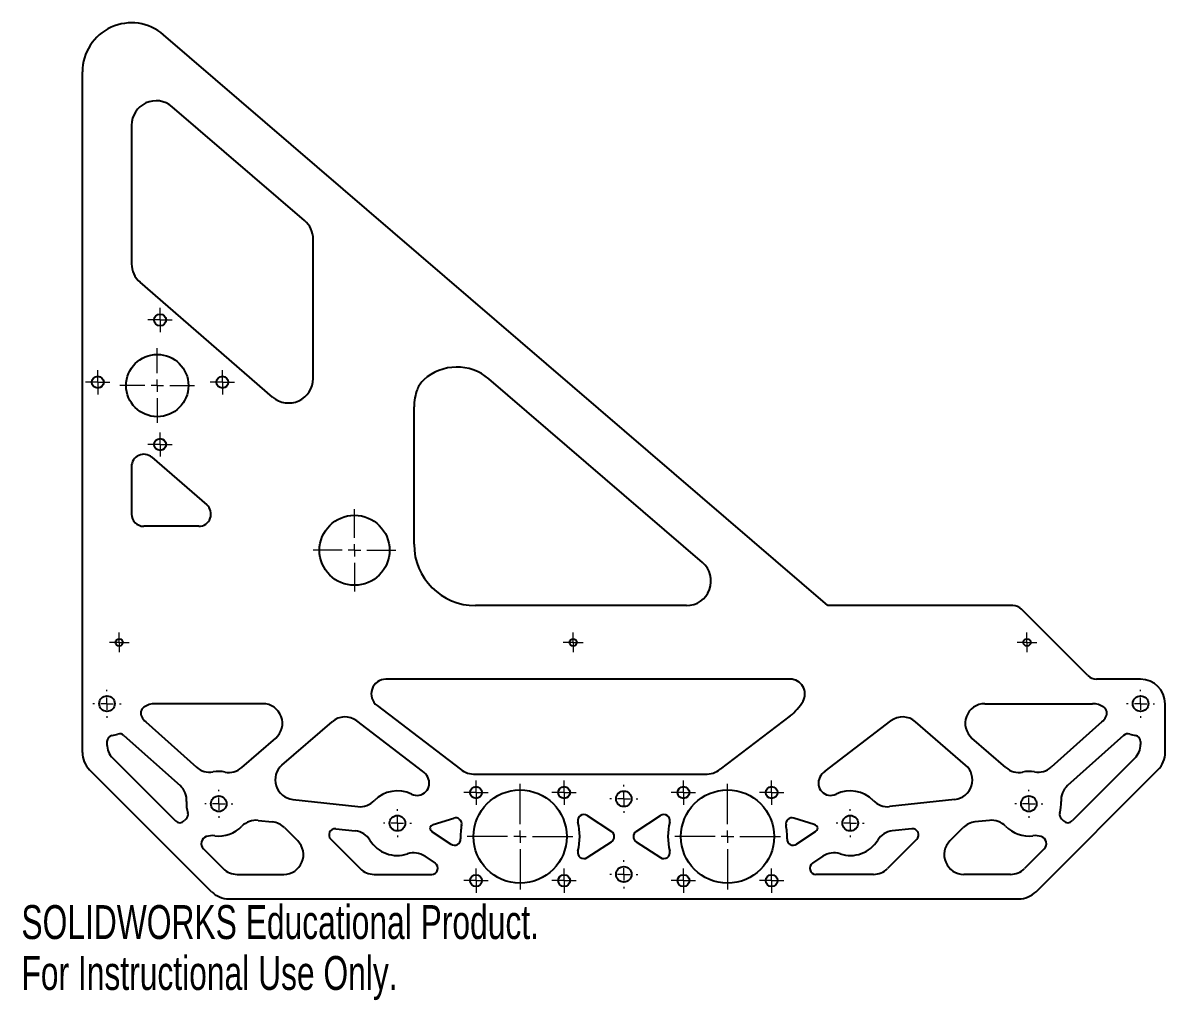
# Model space of a CAD drawing. Header units: millimetres. Extents: x 1 to 765, y 0 to 775.
# Drawn here: x 0.6 to 466.2, y -0.2 to 398.5 of the extents above; entities that cross this region are included whole.
import ezdxf

# ---------------------------------------------------------------- set-up
doc = ezdxf.new("R2010")
doc.units = ezdxf.units.MM
doc.styles.add('SLDTEXTSTYLE0', font='TXT', dxfattribs={"width": 0.7})

# ---------------------------------------------------------------- blocks, each defined once
blk = doc.blocks.new('SW_CENTERMARKSYMBOL_37')
at = {"color": 0, "linetype": 'Continuous', "lineweight": 0}
for p, q in [((0, 5.08), (0, 5.715)), ((-5.08, 0), (-5.715, 0)), ((0, 0), (-2.54, 0)), ((0, 0), (0, 2.54)), ((0, 0), (0, -2.54)), ((0, 0), (2.54, 0)), ((5.08, 0), (5.715, 0)), ((0, -5.08), (0, -5.715))]:
    blk.add_line(p, q, dxfattribs=at)
blk = doc.blocks.new('SW_CENTERMARKSYMBOL_38')
at = {"color": 0, "linetype": 'Continuous', "lineweight": 0}
for p, q in [((0, 5.08), (0, 5.715)), ((-5.08, 0), (-5.715, 0)), ((0, 0), (-2.54, 0)), ((0, 0), (0, 2.54)), ((0, 0), (0, -2.54)), ((0, 0), (2.54, 0)), ((5.08, 0), (5.715, 0)), ((0, -5.08), (0, -5.715))]:
    blk.add_line(p, q, dxfattribs=at)
blk = doc.blocks.new('SW_CENTERMARKSYMBOL_39')
at = {"color": 0, "linetype": 'Continuous', "lineweight": 0}
for p, q in [((0, 5.08), (0, 5.715)), ((-5.08, 0), (-5.715, 0)), ((0, 0), (-2.54, 0)), ((0, 0), (0, 2.54)), ((0, 0), (0, -2.54)), ((0, 0), (2.54, 0)), ((5.08, 0), (5.715, 0)), ((0, -5.08), (0, -5.715))]:
    blk.add_line(p, q, dxfattribs=at)
blk = doc.blocks.new('SW_CENTERMARKSYMBOL_40')
at = {"color": 0, "linetype": 'Continuous', "lineweight": 0}
for p, q in [((0, 5.08), (0, 5.715)), ((-5.08, 0), (-5.715, 0)), ((0, 0), (-2.54, 0)), ((0, 0), (0, 2.54)), ((0, 0), (0, -2.54)), ((0, 0), (2.54, 0)), ((5.08, 0), (5.715, 0)), ((0, -5.08), (0, -5.715))]:
    blk.add_line(p, q, dxfattribs=at)
blk = doc.blocks.new('SW_CENTERMARKSYMBOL_41')
at = {"color": 0, "linetype": 'Continuous', "lineweight": 0}
for p, q in [((0, 5.08), (0, 5.715)), ((-5.08, 0), (-5.715, 0)), ((0, 0), (-2.54, 0)), ((0, 0), (0, 2.54)), ((0, 0), (0, -2.54)), ((0, 0), (2.54, 0)), ((5.08, 0), (5.715, 0)), ((0, -5.08), (0, -5.715))]:
    blk.add_line(p, q, dxfattribs=at)
blk = doc.blocks.new('SW_CENTERMARKSYMBOL_42')
at = {"color": 0, "linetype": 'Continuous', "lineweight": 0}
for p, q in [((0, 5.08), (0, 5.715)), ((-5.08, 0), (-5.715, 0)), ((0, 0), (-2.54, 0)), ((0, 0), (0, 2.54)), ((0, 0), (0, -2.54)), ((0, 0), (2.54, 0)), ((5.08, 0), (5.715, 0)), ((0, -5.08), (0, -5.715))]:
    blk.add_line(p, q, dxfattribs=at)
blk = doc.blocks.new('SW_CENTERMARKSYMBOL_43')
at = {"color": 0, "linetype": 'Continuous', "lineweight": 0}
for p, q in [((0, 5.08), (0, 5.715)), ((-5.08, 0), (-5.715, 0)), ((0, 0), (-2.54, 0)), ((0, 0), (0, 2.54)), ((0, 0), (0, -2.54)), ((0, 0), (2.54, 0)), ((5.08, 0), (5.715, 0)), ((0, -5.08), (0, -5.715))]:
    blk.add_line(p, q, dxfattribs=at)
blk = doc.blocks.new('SW_CENTERMARKSYMBOL_44')
at = {"color": 0, "linetype": 'Continuous', "lineweight": 0}
for p, q in [((0, 5.08), (0, 5.715)), ((-5.08, 0), (-5.715, 0)), ((0, 0), (-2.54, 0)), ((0, 0), (0, 2.54)), ((0, 0), (0, -2.54)), ((0, 0), (2.54, 0)), ((5.08, 0), (5.715, 0)), ((0, -5.08), (0, -5.715))]:
    blk.add_line(p, q, dxfattribs=at)
blk = doc.blocks.new('SW_CENTERMARKSYMBOL_45')
at = {"color": 0, "linetype": 'Continuous', "lineweight": 0}
for p, q in [((0, 5.08), (0, 21.54)), ((-5.08, 0), (-21.54, 0)), ((0, 0), (-2.54, 0)), ((0, 0), (0, 2.54)), ((0, 0), (0, -2.54)), ((0, 0), (2.54, 0)), ((5.08, 0), (21.54, 0)), ((0, -5.08), (0, -21.54))]:
    blk.add_line(p, q, dxfattribs=at)
blk = doc.blocks.new('SW_CENTERMARKSYMBOL_46')
at = {"color": 0, "linetype": 'Continuous', "lineweight": 0}
for p, q in [((0, 5.08), (0, 21.54)), ((-5.08, 0), (-21.54, 0)), ((0, 0), (-2.54, 0)), ((0, 0), (0, 2.54)), ((0, 0), (0, -2.54)), ((0, 0), (2.54, 0)), ((5.08, 0), (21.54, 0)), ((0, -5.08), (0, -21.54))]:
    blk.add_line(p, q, dxfattribs=at)
blk = doc.blocks.new('SW_CENTERMARKSYMBOL_47')
at = {"color": 0, "linetype": 'Continuous', "lineweight": 0}
for p, q in [((0, 5.08), (0, 16.8275)), ((-5.08, 0), (-16.8275, 0)), ((0, 0), (-2.54, 0)), ((0, 0), (0, 2.54)), ((0, 0), (0, -2.54)), ((0, 0), (2.54, 0)), ((5.08, 0), (16.8275, 0)), ((0, -5.08), (0, -16.8275))]:
    blk.add_line(p, q, dxfattribs=at)
blk = doc.blocks.new('SW_CENTERMARKSYMBOL_48')
at = {"color": 0, "linetype": 'Continuous', "lineweight": 0}
for p, q in [((0, 2.54), (0, 4.953)), ((-2.54, 0), (-4.953, 0)), ((0, 0), (-2.54, 0)), ((0, 0), (0, 2.54)), ((0, 0), (0, -2.54)), ((0, 0), (2.54, 0)), ((2.54, 0), (4.953, 0)), ((0, -2.54), (0, -4.953))]:
    blk.add_line(p, q, dxfattribs=at)
blk = doc.blocks.new('SW_CENTERMARKSYMBOL_49')
at = {"color": 0, "linetype": 'Continuous', "lineweight": 0}
for p, q in [((0, 2.54), (0, 4.953)), ((-2.54, 0), (-4.953, 0)), ((0, 0), (-2.54, 0)), ((0, 0), (0, 2.54)), ((0, 0), (0, -2.54)), ((0, 0), (2.54, 0)), ((2.54, 0), (4.953, 0)), ((0, -2.54), (0, -4.953))]:
    blk.add_line(p, q, dxfattribs=at)
blk = doc.blocks.new('SW_CENTERMARKSYMBOL_50')
at = {"color": 0, "linetype": 'Continuous', "lineweight": 0}
for p, q in [((0, 2.54), (0, 4.953)), ((-2.54, 0), (-4.953, 0)), ((0, 0), (-2.54, 0)), ((0, 0), (0, 2.54)), ((0, 0), (0, -2.54)), ((0, 0), (2.54, 0)), ((2.54, 0), (4.953, 0)), ((0, -2.54), (0, -4.953))]:
    blk.add_line(p, q, dxfattribs=at)
blk = doc.blocks.new('SW_CENTERMARKSYMBOL_51')
at = {"color": 0, "linetype": 'Continuous', "lineweight": 0}
for p, q in [((0, 2.54), (0, 4.953)), ((-2.54, 0), (-4.953, 0)), ((0, 0), (-2.54, 0)), ((0, 0), (0, 2.54)), ((0, 0), (0, -2.54)), ((0, 0), (2.54, 0)), ((2.54, 0), (4.953, 0)), ((0, -2.54), (0, -4.953))]:
    blk.add_line(p, q, dxfattribs=at)
blk = doc.blocks.new('SW_CENTERMARKSYMBOL_52')
at = {"color": 0, "linetype": 'Continuous', "lineweight": 0}
for p, q in [((0, 2.54), (0, 4.953)), ((-2.54, 0), (-4.953, 0)), ((0, 0), (-2.54, 0)), ((0, 0), (0, 2.54)), ((0, 0), (0, -2.54)), ((0, 0), (2.54, 0)), ((2.54, 0), (4.953, 0)), ((0, -2.54), (0, -4.953))]:
    blk.add_line(p, q, dxfattribs=at)
blk = doc.blocks.new('SW_CENTERMARKSYMBOL_53')
at = {"color": 0, "linetype": 'Continuous', "lineweight": 0}
for p, q in [((0, 2.54), (0, 4.953)), ((-2.54, 0), (-4.953, 0)), ((0, 0), (-2.54, 0)), ((0, 0), (0, 2.54)), ((0, 0), (0, -2.54)), ((0, 0), (2.54, 0)), ((2.54, 0), (4.953, 0)), ((0, -2.54), (0, -4.953))]:
    blk.add_line(p, q, dxfattribs=at)
blk = doc.blocks.new('SW_CENTERMARKSYMBOL_54')
at = {"color": 0, "linetype": 'Continuous', "lineweight": 0}
for p, q in [((0, 2.54), (0, 4.953)), ((-2.54, 0), (-4.953, 0)), ((0, 0), (-2.54, 0)), ((0, 0), (0, 2.54)), ((0, 0), (0, -2.54)), ((0, 0), (2.54, 0)), ((2.54, 0), (4.953, 0)), ((0, -2.54), (0, -4.953))]:
    blk.add_line(p, q, dxfattribs=at)
blk = doc.blocks.new('SW_CENTERMARKSYMBOL_55')
at = {"color": 0, "linetype": 'Continuous', "lineweight": 0}
for p, q in [((0, 2.54), (0, 4.953)), ((-2.54, 0), (-4.953, 0)), ((0, 0), (-2.54, 0)), ((0, 0), (0, 2.54)), ((0, 0), (0, -2.54)), ((0, 0), (2.54, 0)), ((2.54, 0), (4.953, 0)), ((0, -2.54), (0, -4.953))]:
    blk.add_line(p, q, dxfattribs=at)
blk = doc.blocks.new('SW_CENTERMARKSYMBOL_56')
at = {"color": 0, "linetype": 'Continuous', "lineweight": 0}
for p, q in [((-2.54, 0), (-4.04, 0)), ((0, 0), (-2.54, 0)), ((0, 2.54), (0, 4.04)), ((0, 0), (0, 2.54)), ((0, 0), (0, -2.54)), ((0, 0), (2.54, 0)), ((2.54, 0), (4.04, 0)), ((0, -2.54), (0, -4.04))]:
    blk.add_line(p, q, dxfattribs=at)
blk = doc.blocks.new('SW_CENTERMARKSYMBOL_57')
at = {"color": 0, "linetype": 'Continuous', "lineweight": 0}
for p, q in [((-2.54, 0), (-4.04, 0)), ((0, 0), (-2.54, 0)), ((0, 2.54), (0, 4.04)), ((0, 0), (0, 2.54)), ((0, 0), (0, -2.54)), ((0, 0), (2.54, 0)), ((2.54, 0), (4.04, 0)), ((0, -2.54), (0, -4.04))]:
    blk.add_line(p, q, dxfattribs=at)
blk = doc.blocks.new('SW_CENTERMARKSYMBOL_58')
at = {"color": 0, "linetype": 'Continuous', "lineweight": 0}
for p, q in [((-2.54, 0), (-4.04, 0)), ((0, 0), (-2.54, 0)), ((0, 2.54), (0, 4.04)), ((0, 0), (0, 2.54)), ((0, 0), (0, -2.54)), ((0, 0), (2.54, 0)), ((2.54, 0), (4.04, 0)), ((0, -2.54), (0, -4.04))]:
    blk.add_line(p, q, dxfattribs=at)
blk = doc.blocks.new('SW_CENTERMARKSYMBOL_59')
at = {"color": 0, "linetype": 'Continuous', "lineweight": 0}
for p, q in [((0, 2.54), (0, 4.953)), ((-2.54, 0), (-4.953, 0)), ((0, 0), (-2.54, 0)), ((0, 0), (0, 2.54)), ((0, 0), (0, -2.54)), ((0, 0), (2.54, 0)), ((2.54, 0), (4.953, 0)), ((0, -2.54), (0, -4.953))]:
    blk.add_line(p, q, dxfattribs=at)
blk = doc.blocks.new('SW_CENTERMARKSYMBOL_60')
at = {"color": 0, "linetype": 'Continuous', "lineweight": 0}
for p, q in [((0, 2.54), (0, 4.953)), ((-2.54, 0), (-4.953, 0)), ((0, 0), (-2.54, 0)), ((0, 0), (0, 2.54)), ((0, 0), (0, -2.54)), ((0, 0), (2.54, 0)), ((2.54, 0), (4.953, 0)), ((0, -2.54), (0, -4.953))]:
    blk.add_line(p, q, dxfattribs=at)
blk = doc.blocks.new('SW_CENTERMARKSYMBOL_61')
at = {"color": 0, "linetype": 'Continuous', "lineweight": 0}
for p, q in [((0, 5.08), (0, 15.24)), ((-5.08, 0), (-15.24, 0)), ((0, 0), (-2.54, 0)), ((0, 0), (0, 2.54)), ((0, 0), (0, -2.54)), ((0, 0), (2.54, 0)), ((5.08, 0), (15.24, 0)), ((0, -5.08), (0, -15.24))]:
    blk.add_line(p, q, dxfattribs=at)
blk = doc.blocks.new('SW_CENTERMARKSYMBOL_62')
at = {"color": 0, "linetype": 'Continuous', "lineweight": 0}
for p, q in [((0, 2.54), (0, 4.953)), ((-2.54, 0), (-4.953, 0)), ((0, 0), (-2.54, 0)), ((0, 0), (0, 2.54)), ((0, 0), (0, -2.54)), ((0, 0), (2.54, 0)), ((2.54, 0), (4.953, 0)), ((0, -2.54), (0, -4.953))]:
    blk.add_line(p, q, dxfattribs=at)
blk = doc.blocks.new('SW_CENTERMARKSYMBOL_63')
at = {"color": 0, "linetype": 'Continuous', "lineweight": 0}
for p, q in [((0, 2.54), (0, 4.953)), ((-2.54, 0), (-4.953, 0)), ((0, 0), (-2.54, 0)), ((0, 0), (0, 2.54)), ((0, 0), (0, -2.54)), ((0, 0), (2.54, 0)), ((2.54, 0), (4.953, 0)), ((0, -2.54), (0, -4.953))]:
    blk.add_line(p, q, dxfattribs=at)

msp = doc.modelspace()

# ---------------------------------------------------------------- linework, layer by layer
at = {"color": 7, "linetype": 'Continuous', "lineweight": 25}
for p, q in [((328.74, 160.75), (57.93, 393.62)), ((24.89, 100.85), (24.89, 378.45)), ((115.45, 317.78), (61.41, 364.25)), ((44.89, 356.67), (44.89, 300.2)), ((118.93, 253.4), (118.93, 310.2)), ((102.38, 245.84), (48.35, 292.64)), ((277.62, 178.33), (190.54, 253.21)), ((160.06, 185.75), (160.06, 241.79)), ((53.17, 221.26), (75.53, 201.89)), ((44.89, 217.48), (44.89, 198.11)), ((72.26, 193.11), (49.89, 193.11)), ((271.1, 160.75), (185.06, 160.75)), ((404.14, 160.75), (328.74, 160.75)), ((434.75, 132.22), (407.67, 159.29)), ((313.38, 130.75), (148.6, 130.75)), ((456.21, 130.75), (438.28, 130.75)), ((98.42, 120.75), (54.5, 120.75)), ((144.95, 119.98), (178.97, 94)), ((392.69, 120.75), (436.6, 120.75)), ((466.21, 100.85), (466.21, 120.75)), ((50.68, 113.33), (71.34, 94.83)), ((106.22, 95.69), (126.61, 113.38)), ((163.46, 93.26), (136.71, 113.7)), ((313.35, 115.78), (284.84, 94)), ((327.64, 93.26), (354.39, 113.7)), ((384.89, 95.69), (364.49, 113.38)), ((440.42, 113.33), (419.77, 94.83)), ((41.81, 107.84), (64.66, 87.38)), ((449.29, 107.84), (426.44, 87.38)), ((34.89, 105.28), (34.89, 104.17)), ((89.8, 94.68), (103.66, 106.71)), ((401.3, 94.68), (387.44, 106.71)), ((456.21, 105.28), (456.21, 104.17)), ((37.24, 98.51), (62.82, 72.93)), ((453.87, 98.51), (428.28, 72.93)), ((77.52, 44.08), (27.82, 93.78)), ((413.58, 44.08), (463.28, 93.78)), ((185.04, 91.95), (278.77, 91.95)), ((110.59, 81.69), (137.19, 78.79)), ((380.51, 81.69), (353.91, 78.79)), ((230.63, 75.14), (240.54, 68.64)), ((250.57, 68.64), (260.48, 75.14)), ((67.18, 73.75), (66.36, 72.93)), ((96.53, 73.17), (102.41, 72.53)), ((107.2, 70.23), (112.62, 64.81)), ((167.9, 71.42), (176.22, 74.07)), ((323.2, 71.42), (314.88, 74.07)), ((378.48, 64.81), (383.91, 70.23)), ((394.58, 73.17), (388.7, 72.53)), ((423.92, 73.75), (424.75, 72.93)), ((126.1, 65.47), (138.07, 53.49)), ((128.14, 69.72), (136.11, 68.85)), ((167.49, 68.52), (175.11, 63.43)), ((323.61, 68.52), (315.99, 63.43)), ((365, 65.47), (353.03, 53.49)), ((362.96, 69.72), (354.99, 68.85)), ((74.17, 61.58), (82.25, 53.49)), ((230.63, 57.97), (240.54, 64.46)), ((250.57, 64.46), (260.48, 57.97)), ((416.94, 61.58), (408.85, 53.49)), ((164.39, 58.56), (168.63, 55.73)), ((326.71, 58.56), (322.47, 55.73)), ((87.91, 51.15), (106.96, 51.15)), ((143.73, 51.15), (167.24, 51.15)), ((347.37, 51.15), (323.86, 51.15)), ((403.2, 51.15), (384.14, 51.15)), ((84.59, 41.15), (406.51, 41.15))]:
    msp.add_line(p, q, dxfattribs=at)
for centre, radius in [((56.53, 277.27), 2.41), ((55.38, 250.5), 12.7), ((31.13, 251.87), 2.41), ((81.93, 251.87), 2.41), ((56.53, 226.47), 2.41), ((135.78, 183.32), 14.29), ((39.89, 145.75), 1.5), ((224.89, 145.75), 1.5), ((409.89, 145.75), 1.5), ((34.89, 120.75), 3.18), ((456.21, 120.75), 3.18), ((185.31, 84.51), 2.41), ((203.27, 66.55), 19), ((221.23, 84.51), 2.41), ((245.55, 81.95), 3.18), ((269.87, 84.51), 2.41), ((287.83, 66.55), 19), ((305.8, 84.51), 2.41), ((80.45, 79.95), 3.18), ((410.65, 79.95), 3.18), ((153.27, 72.01), 3.17), ((337.83, 72.01), 3.18), ((245.55, 51.15), 3.18), ((185.31, 48.59), 2.41), ((221.23, 48.59), 2.41), ((269.87, 48.59), 2.41), ((305.8, 48.59), 2.41)]:
    msp.add_circle(centre, radius, dxfattribs=at)
for centre, radius, start, end in [((44.89, 378.45), 20, 49.308, 180), ((54.89, 356.67), 10, 49.308, 180), ((108.93, 310.2), 10, 0, 49.308), ((54.89, 300.2), 10, 180, 229.1064), ((177.5, 238.05), 20, 49.308, 132.5038), ((108.93, 253.4), 10, 229.1064, 0), ((170.74, 245.42), 10, 132.5038, 158.7416), ((180.06, 241.79), 20, 158.7416, 180), ((49.89, 217.48), 5, 49.1064, 180), ((72.26, 198.11), 5, 270, 49.1064), ((49.89, 198.11), 5, 180, 270), ((185.06, 185.75), 25, 180, 270), ((271.1, 170.75), 10, 270, 49.308), ((404.14, 155.75), 5, 45, 90), ((148.6, 124.75), 6, 90, 232.6281), ((313.38, 124.75), 6, 330.3772, 90), ((438.28, 135.75), 5, 225, 270), ((456.21, 120.75), 10, 0, 90), ((301.21, 131.67), 20, 307.3719, 330.3772), ((51.65, 116.86), 3, 124.7909, 209.0395), ((54.5, 112.75), 8, 90, 124.7909), ((98.42, 112.75), 8, 310.9474, 90), ((392.69, 112.75), 8, 90, 229.0526), ((436.6, 112.75), 8, 55.2091, 90), ((439.46, 116.86), 3, 330.9605, 55.2091), ((56.02, 119.28), 8, 209.0395, 228.1538), ((131.85, 107.34), 8, 52.6281, 130.9474), ((359.25, 107.34), 8, 49.0526, 127.3719), ((435.09, 119.28), 8, 311.8462, 330.9605), ((37.39, 105.28), 2.5, 99.1773, 180), ((34.89, 120.75), 13.18, 279.1773, 289.5683), ((40.14, 105.98), 2.5, 48.1538, 109.5683), ((450.96, 105.98), 2.5, 70.4317, 131.8462), ((456.21, 120.75), 13.18, 250.4317, 260.8227), ((453.71, 105.28), 2.5, 0, 80.8227), ((42.89, 104.17), 8, 180, 225), ((448.21, 104.17), 8, 315, 0), ((34.89, 100.85), 10, 180, 225), ((456.21, 100.85), 10, 315, 0), ((76.67, 100.79), 8, 228.1538, 280.2794), ((80.45, 79.95), 13.18, 78.8217, 100.2794), ((84.56, 100.72), 8, 258.8217, 310.9474), ((111.46, 89.65), 8, 130.9474, 263.7733), ((158.61, 86.91), 8, 28.5417, 52.6281), ((185.04, 101.95), 10, 232.6281, 270), ((278.77, 101.95), 10, 270, 307.3719), ((332.5, 86.91), 8, 127.3719, 151.4583), ((379.64, 89.65), 8, 276.2267, 49.0526), ((406.55, 100.72), 8, 229.0526, 281.1783), ((410.65, 79.95), 13.18, 79.7206, 101.1783), ((414.43, 100.79), 8, 259.7206, 311.8462), ((161.24, 88.34), 5, 243.973, 28.5417), ((329.86, 88.34), 5, 151.4583, 296.027), ((59.33, 81.42), 8, 356.0281, 48.1538), ((153.27, 72.01), 13.18, 63.973, 135.899), ((337.83, 72.01), 13.18, 44.101, 116.027), ((431.78, 81.42), 8, 131.8462, 183.9719), ((80.45, 79.95), 13.18, 176.0281, 196.4145), ((138.06, 86.74), 8, 263.7733, 315.899), ((353.04, 86.74), 8, 224.101, 276.2267), ((410.65, 79.95), 13.17, 343.5855, 3.9719), ((65.42, 75.52), 2.5, 315, 16.4145), ((229.26, 73.04), 2.5, 56.765, 194.0266), ((261.85, 73.04), 2.5, 345.9734, 123.235), ((425.69, 75.52), 2.5, 163.5855, 225), ((64.59, 74.69), 2.5, 225, 315), ((80.45, 79.95), 13.18, 262.8743, 315.899), ((95.66, 65.22), 8, 83.7733, 135.899), ((101.54, 64.57), 8, 45, 83.7733), ((168.66, 69.04), 2.5, 107.6782, 153.6419), ((168.88, 70.6), 2.5, 190.2922, 236.2559), ((176.98, 71.69), 2.5, 348.9362, 107.6782), ((203.27, 66.55), 24.29, 168.9362, 182.2367), ((203.27, 66.55), 24.29, 345.9734, 14.0266), ((287.83, 66.55), 24.29, 165.9734, 194.0266), ((314.12, 71.69), 2.5, 72.3218, 191.0638), ((287.83, 66.55), 24.29, 357.7633, 11.0638), ((322.44, 69.04), 2.5, 26.3581, 72.3218), ((322.22, 70.6), 2.5, 303.7441, 349.7078), ((389.56, 64.57), 8, 96.2267, 135), ((395.45, 65.22), 8, 44.101, 96.2267), ((410.65, 79.95), 13.18, 224.101, 277.1257), ((426.52, 74.69), 2.5, 225, 315), ((76.29, 63.7), 3, 107.8844, 225), ((77.83, 58.94), 8, 82.8743, 107.8844), ((127.87, 67.23), 2.5, 83.7733, 225), ((135.24, 60.9), 8, 31.6477, 83.7733), ((176.5, 65.51), 2.5, 236.2559, 2.2367), ((239.17, 66.55), 2.5, 303.235, 56.765), ((251.94, 66.55), 2.5, 123.235, 236.765), ((314.6, 65.51), 2.5, 177.7633, 303.7441), ((355.86, 60.9), 8, 96.2267, 148.3523), ((363.23, 67.23), 2.5, 315, 96.2267), ((413.28, 58.94), 8, 72.1156, 97.1257), ((414.81, 63.7), 3, 315, 72.1156), ((106.96, 59.15), 8, 270, 45), ((153.27, 72.01), 13.18, 211.6477, 288.3816), ((229.26, 60.06), 2.5, 165.9734, 303.235), ((261.85, 60.06), 2.5, 236.765, 14.0266), ((337.83, 72.01), 13.18, 251.6184, 328.3523), ((384.14, 59.15), 8, 135, 270), ((159.95, 51.91), 8, 56.2559, 108.3816), ((331.16, 51.91), 8, 71.6184, 123.7441), ((87.91, 59.15), 8, 225, 270), ((143.73, 59.15), 8, 225, 270), ((167.24, 53.65), 2.5, 270, 56.2559), ((323.86, 53.65), 2.5, 123.7441, 270), ((347.37, 59.15), 8, 270, 315), ((403.2, 59.15), 8, 270, 315), ((84.59, 51.15), 10, 225, 270), ((406.51, 51.15), 10, 270, 315)]:
    msp.add_arc(centre, radius, start, end, dxfattribs=at)

# ---------------------------------------------------------------- block references
at = {"color": 7, "linetype": 'Continuous', "lineweight": 0}
for name, p in [('SW_CENTERMARKSYMBOL_63', (56.53, 277.27)), ('SW_CENTERMARKSYMBOL_61', (55.38, 250.5)), ('SW_CENTERMARKSYMBOL_62', (31.13, 251.87)), ('SW_CENTERMARKSYMBOL_59', (81.93, 251.87)), ('SW_CENTERMARKSYMBOL_60', (56.53, 226.47)), ('SW_CENTERMARKSYMBOL_47', (135.78, 183.32)), ('SW_CENTERMARKSYMBOL_58', (39.89, 145.75)), ('SW_CENTERMARKSYMBOL_57', (224.89, 145.75)), ('SW_CENTERMARKSYMBOL_56', (409.89, 145.75)), ('SW_CENTERMARKSYMBOL_44', (34.89, 120.75)), ('SW_CENTERMARKSYMBOL_42', (456.21, 120.75)), ('SW_CENTERMARKSYMBOL_48', (185.31, 84.51)), ('SW_CENTERMARKSYMBOL_52', (221.23, 84.51)), ('SW_CENTERMARKSYMBOL_51', (269.87, 84.51)), ('SW_CENTERMARKSYMBOL_50', (305.8, 84.51)), ('SW_CENTERMARKSYMBOL_37', (80.45, 79.95)), ('SW_CENTERMARKSYMBOL_45', (203.27, 66.55)), ('SW_CENTERMARKSYMBOL_38', (245.55, 81.95)), ('SW_CENTERMARKSYMBOL_46', (287.83, 66.55)), ('SW_CENTERMARKSYMBOL_41', (410.65, 79.95)), ('SW_CENTERMARKSYMBOL_43', (153.27, 72.01)), ('SW_CENTERMARKSYMBOL_40', (337.83, 72.01)), ('SW_CENTERMARKSYMBOL_39', (245.55, 51.15)), ('SW_CENTERMARKSYMBOL_53', (185.31, 48.59)), ('SW_CENTERMARKSYMBOL_54', (221.23, 48.59)), ('SW_CENTERMARKSYMBOL_55', (269.87, 48.59)), ('SW_CENTERMARKSYMBOL_49', (305.8, 48.59))]:
    msp.add_blockref(name, p, dxfattribs=at)

# ---------------------------------------------------------------- texts
at = {"color": 7, "linetype": 'Continuous', "char_height": 13.84, "attachment_point": 1, "style": 'SLDTEXTSTYLE0'}
for s, insert in [('SOLIDWORKS Educational Product.', (0, 38.6)), ('For Instructional Use Only.', (0, 17.84))]:
    msp.add_mtext(s, dxfattribs=dict(at, insert=insert))

doc.saveas('drawing.dxf')
